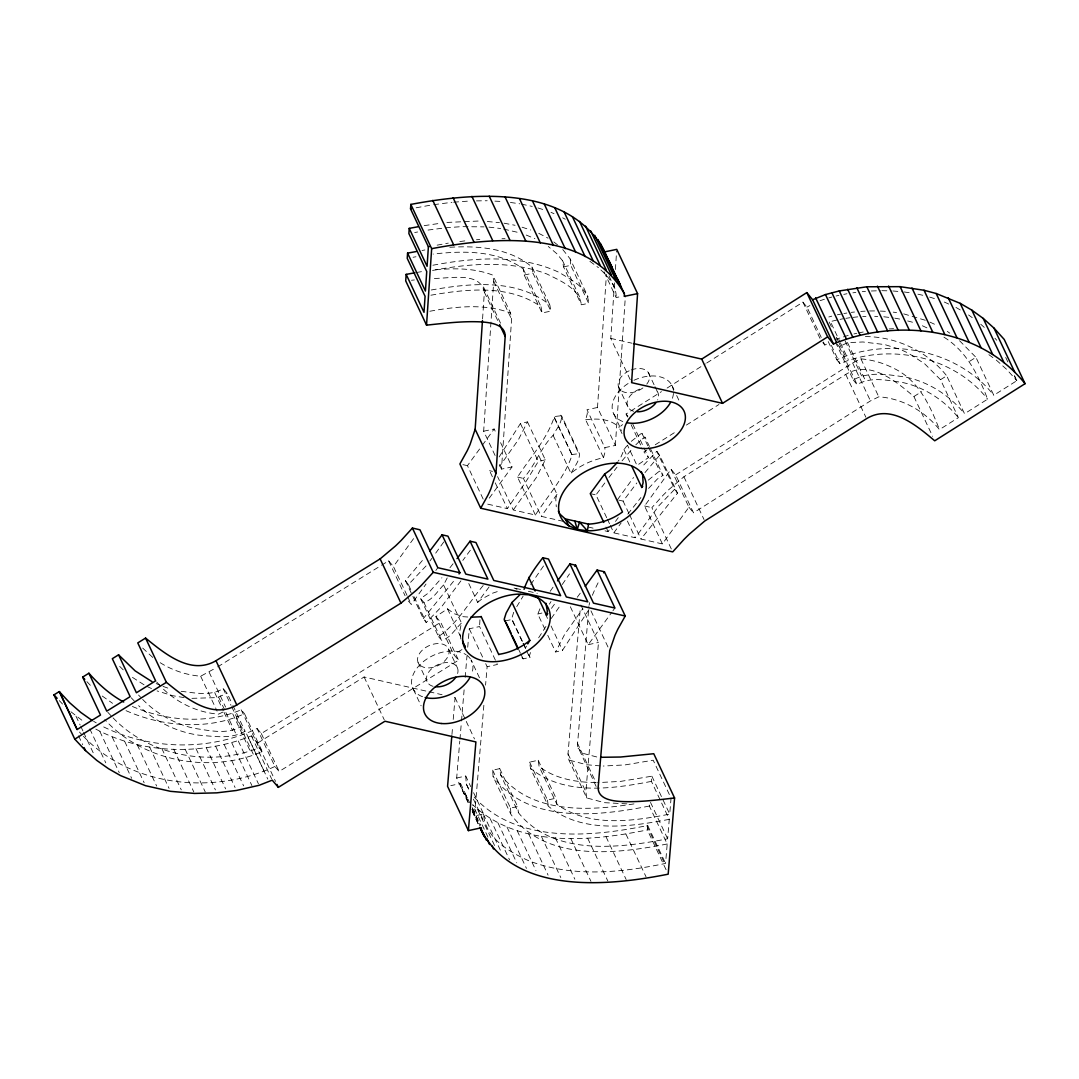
<?xml version="1.0" encoding="UTF-8"?>
<svg xmlns="http://www.w3.org/2000/svg" width="1079" height="1079" viewBox="0 0 1079 1079"><rect width="100%" height="100%" fill="white"/><g stroke="black" fill="none" stroke-linecap="round" stroke-linejoin="round"><path stroke-width="0.75" stroke-dasharray="5 3.75" d="M482.569 318.925L484.363 292.18C480.263 270.263 447.084 279.34 431.452 278.342M495.086 455.473L483.662 431.195L493.723 281.295L492.725 275.091C474.409 268.01 454.272 268.078 434.985 269.831M500.589 442.66L512.012 466.937L501.506 469.122L511.581 319.236L510.569 313.018L492.725 275.091M597.496 407.498L586.976 409.683L604.833 447.623L615.354 445.425L597.496 407.498L606.438 274.349M630.203 379.687L610.768 338.388L614.612 281.282M615.394 269.521L616.635 251.043M615.354 445.425L625.415 295.633M451.953 734.489L452.654 726.113M453.22 719.423L455.068 697.681L451.818 696.94M468.219 802.587L456.673 777.999L459.789 741.111M459.937 739.439L461.353 722.674M461.488 721.001L464.321 687.458M465.17 677.41L467.005 655.614M467.72 647.225L469.271 628.787L479.562 626.535L497.419 664.475L487.128 666.714L485.563 685.152M468.03 802.277L460.396 786.051L460.612 783.516L450.82 785.647M483.864 705.275L474.531 815.94L483.594 813.957C484.795 837.709 509.315 852.005 528.777 860.772C572.099 877.524 620.196 872.817 664.677 863.618L665.568 863.429L667.2 843.98L649.356 806.04L649.679 802.156M626.912 803.868L604.51 802.668L586.733 797.947L568.889 760.021L568.013 753.83L580.34 607.882M596.134 786.456L577.413 745.697L588.878 606.398M586.733 797.947L585.87 791.77L598.481 642.45L580.623 604.523M666.08 869.755L647.346 829.926L647.71 825.502L646.82 825.691C590.065 837.156 517.219 843.859 473.978 796.949M659.997 799.593L651.419 781.385L651.864 776.192L620.681 781.385L597.51 782.639M667.2 843.98C616.365 854.096 545.772 862.256 510.92 814.375L493.076 776.435L492.658 770.163L499.739 768.626L500.602 774.803L518.459 812.73C553.406 856.375 619.103 848.35 667.631 838.788L669.277 819.312L660.712 801.104M669.277 819.312C629.92 826.905 581.797 833.865 548.334 806.215L530.477 768.288L529.614 762.125L538.219 760.263L539.082 766.414L556.926 804.354C589.377 827.714 633.009 821.186 669.708 814.119L671.057 798.15L653.2 760.209L625.024 764.917L603.269 766.036M447.205 577.926L443.59 584.98L461.434 622.92L459.641 631.93L461.003 639.914M479.939 619.805L479.562 626.535M589.026 605.319L589.727 602.554M563.373 521.373L541.267 516.342L523.423 478.415C535.4 465.143 540.606 447.852 553.122 435.35C556.224 429.145 562.038 422.941 561.539 415.698L553.702 416.615L572.086 455.001C564.749 477.161 548.024 495.49 535.373 515.007L513.28 509.976L497.581 476.594M627.735 445.155C622.583 449.296 622.664 456.296 618.24 461.097M539.163 456.39L557.007 494.33L555.766 498.538L556.265 506.779M499.132 456.957L520.429 423.534L527.456 421.876L518.419 439.692L499.685 466.222M527.456 421.876L545.3 459.802L536.276 477.633L513.28 509.976M544.935 629.232L537.787 614.059L540.377 607.76M588.932 609.581L562.51 650.286L555.645 651.999L564.762 634.182L582.835 608.61M530.477 652.552L529.398 655.951L529.964 657.381L523.113 658.878L520.172 653.78M553.122 435.35L570.98 473.276C580.3 465.427 591.548 460.193 603.471 457.712L585.627 419.785L587.286 413.77L586.976 409.683M603.471 457.712L605.13 451.71L604.833 447.623M592.358 595.325L594.111 591.211A240.118 157.534 -25.2 0 1 597.038 584.912L599.061 580.907M513.698 612.292L511.608 618.995L522.317 641.762M545.3 459.802L538.286 461.475L526.579 480.627L507.386 508.627L486.872 503.96M525.365 648.223L526.525 646.105M571.263 472.98C574.122 466.789 579.949 460.76 579.383 453.639L561.539 415.698M516.76 606.627L523.099 596.188M549.4 604.146L551.005 601.583M538.65 637.797L545.947 626.4M443.59 584.98C437.548 591.022 432.517 600.14 423.872 602.419L420.662 598.643L428.525 592.91L441.918 577.724M530.733 584.508L543.87 565.477M562.24 584.508L569.523 573.893M551.261 618.469L560.878 604.591M550.182 591.305L553.729 586.18M557.007 494.33L541.267 516.342M551.477 608.354L555.914 602.163M443.752 541.982L433.758 555.82M460.922 580.866L441.985 606.25L426.245 622.543L423.292 618.604L405.448 580.677L423.17 559.542M492.402 476.77L489.542 470.7L490.365 469.54M406.999 595.325L393.43 566.502L414.066 537.949M408.401 601.03L411.288 604.429L426.03 584.036M435.849 570.44L437.818 567.716M535.373 515.007L517.529 477.066C530.18 457.563 546.905 439.22 554.242 417.074L553.702 416.615M617.404 499.793L633.535 477.525M671.084 469.271L688.928 507.197L662.398 543.91L644.554 505.984L671.084 469.271L675.656 474.881L693.5 512.822L870.456 400.902L878.778 396.816C902.543 398.448 924.69 411.099 939.445 429.604L958.381 417.64L940.524 379.7L924.663 363.798L908.451 353.184L900.425 349.461L884.767 344.579L862.89 341.976L847.554 342.65L839.273 346.723L837.344 344.376M610.242 525.271L613.816 532.851L635.248 537.733L659.053 505.565L674.685 489.246L656.841 451.319L641.209 467.639M605.036 530.855L608.097 531.556L610.363 528.44M577.278 597.253L581.244 591.818M570.346 606.762L588.203 644.689L611.955 612.103M612.939 610.741L614.922 608.03M483.149 499.051L467.45 465.669L481.301 446.666M482.286 445.303L494.169 429.01L496.313 433.556M489.246 498.174L512.012 466.937M606.681 517.677L595.972 494.924L605.157 482.515M613.816 532.851L621.153 522.91M470.336 550.236L462.824 560.419M489.07 586.963L477.646 602.379L468.367 582.66M628.828 513.24L623.122 501.101L636.839 482.974M662.398 543.91L640.966 539.028L677.491 493.143L659.647 455.217L656.841 451.319M615.475 521.427L618.28 517.61M483.19 585.533C468.825 602.675 457.105 623.972 438.506 636.57L420.662 598.643M429.887 560.999L431.816 558.436M453.477 581.365L423.292 618.604M671.313 548.955L651.878 507.643L662.992 495.342A240.118 157.534 -25.2 0 1 668.737 489.691L683.911 476.756L845.734 374.413C870.2 359.428 895.799 381.305 913.9 396.532L932.647 436.361M608.974 477.484L616.999 467.153M627.816 514.13L640.899 497.54M453.045 563.777L447.974 570.238M644.972 472.602L659.647 455.217M426.057 565.935L408.401 584.616L411.261 590.685M622.057 460.841L632.51 448.432M648.56 488.423L657.354 479.022L663.005 475.353L650.151 448.041M461.272 623.244C455.149 629.07 450.294 638.161 441.716 640.346L438.506 636.57M635.828 444.804L641.371 439.423L645.161 437.427L649.437 446.531M631.296 441.324L640.872 433.758L642.113 433.677L645.161 437.427M648.304 480.128L658.716 471.685L659.957 471.604L663.005 475.353M622.003 433.556L619.144 427.486L622.543 424.6M467.773 617.013L463.255 616.702L454.259 613.735L447.488 608.839L435.876 616.595L453.733 654.535L458.535 660.213L279.151 771.472L274.916 766.468L257.072 728.541C208.975 751.564 148.902 750.013 101.493 725.83M477.646 602.379L482.003 598.872L492.631 593.167L499.725 590.806M461.974 649.585L453.733 654.535M627.519 417.033L626.09 413.999L661.454 391.637M667.119 388.049L705.315 363.893M706.732 363.003L802.938 302.16L806.971 307.11L822.67 340.492M646.766 450.145L643.934 451.939L648.519 457.563L637.001 465.427L627.708 445.694M655.25 444.777L676.479 431.357M686.379 425.086L718.924 404.517M675.656 474.881L852.612 362.976L860.934 358.875C872.115 359.806 883.081 362.881 893.075 367.993C918.162 379.525 929.99 405.218 939.445 429.604M913.9 396.532L921.587 391.677M940.524 379.7L946.688 375.816L964.532 413.743L987.622 399.149C978.06 374.386 965.799 349.717 941.954 335.987M969.765 361.222L975.929 357.324L993.772 395.265L1016.836 380.685L1014.692 376.126M160.205 662.708C172.37 670.383 186.357 675.009 200.667 676.223L216.259 667.739M217.688 666.862L380.091 566.124M381.507 565.248L388.629 560.824L393.43 566.502M95.802 729.094C142.954 754.288 202.178 755.516 251.407 735.905L257.517 743.107L275.563 781.452M257.072 728.541L261.307 733.545L440.691 622.273L458.535 660.213M257.517 743.107L364.109 676.978L427.446 691.396M806.971 307.11L809.897 305.546M822.805 342.569L824.815 345.051L829.225 342.704M828.227 341.557L836.805 359.766C888.705 336.378 957.828 349.731 993.772 395.265M126.041 710.67C162.443 726.774 207.734 730.577 244.488 713.691L262.332 751.618C210.648 774.021 143.075 761.868 104.784 719.572M83.447 736.31C131.301 786.847 213.548 795.277 274.916 766.468M836.805 359.766L839.948 363.636C889.393 342.596 953.836 356.205 987.622 399.149M835.416 342.03L853.273 379.956C869.242 370.866 889.136 374.723 906.414 377.259C929.289 382.263 949.857 395.615 964.532 413.743M853.273 379.956L857.117 384.65C870.686 376.261 887.801 380.442 902.624 382.505C924.595 387.307 944.287 400.228 958.381 417.64M181.137 691.315C194.921 692.839 210.634 696.427 223.137 688.564L227.183 693.298L232.187 703.926M191.941 698.342L216.96 697.614L227.183 693.298M222.76 712.127L218.524 714.15C197.794 712.531 177.995 703.279 163.091 688.834M132.42 706.475C165.991 720.934 207.141 724.535 241.17 709.78L244.488 713.691M142.657 699.421C156.563 713.853 174.785 723.969 194.328 728.379C209.515 730.483 226.995 734.907 240.995 726.504L245.041 731.238C231.203 739.506 214.006 736.269 198.752 735.163C176.268 731.859 154.985 721.446 138.625 705.666M113.066 717.886C149.32 755.947 210.837 767.412 259.027 747.707L262.332 751.618M820.094 300.677L824.396 299.247M835.092 339.561L848.188 335.407M828.834 297.912L831.842 297.049M828.834 316.983L831.774 316.147M537.787 614.059L541.914 613.034M836.09 296.024L838.936 295.336M836.913 319.991L830.425 321.609L839.705 341.342M853.948 333.95L856.78 333.276M505.255 620.938L512.107 619.454L522.829 642.207M588.203 644.689L598.481 642.45M456.673 777.999L465.737 776.03L470.741 786.645M492.658 770.163L510.502 808.09L517.583 806.552L518.459 812.73M529.614 762.125L547.471 800.052L556.063 798.204L556.926 804.354M563.535 266.864L570.778 265.353L588.621 303.293L581.392 304.791L563.535 266.864L562.523 260.646L556.724 253.605L548.253 246.444M604.011 271.773L616.136 297.561L622.327 296.28M483.662 431.195L494.169 429.01M571.56 454.542L579.383 453.639M524.192 275.024L532.986 273.203L550.843 311.143L542.049 312.95L524.192 275.024L523.194 268.833C497.5 250.153 463.282 250.598 433.111 254.091M843.751 294.392L846.961 293.744M837.344 314.798L840.622 314.151M839.988 319.384L843.077 318.777M858.385 332.952L863.213 331.995M651.419 781.385C612.076 788.965 563.939 795.924 530.477 768.288M633.966 803.895C589.66 811.03 531.313 814.294 500.602 774.803M649.356 806.04C598.521 816.156 527.914 824.316 493.076 776.435M487.964 837.156L472.683 804.705C518.905 848.215 590.011 841.58 647.346 829.926M416.143 207.788L432.045 204.889M424.209 225.632L440.353 223.286M414.714 232.511L417.627 231.985M437.13 245.149L448.298 243.112M422.037 250.49L424.897 249.964M413.055 257.274L415.968 256.748M432.908 265.232C474.423 257.463 519.876 253.956 559.178 272.421C570.589 279.582 588.298 287.742 588.621 303.293M416.534 272.474L424.465 271.193M432.558 270.451C470.093 263.37 510.407 260.133 546.837 273.972C559.961 280.634 579.234 288.255 581.392 304.791M431.249 289.995C470.188 283.17 516.895 278.315 549.831 304.939L550.843 311.143M430.912 295.214C467.045 288.875 509.288 284.33 541.038 306.773L542.049 312.95M429.833 311.251C456.309 306.449 484.768 303.401 510.569 313.018M852.882 292.841L855.849 292.382M843.886 313.503L846.84 313.045M845.855 318.345L850.05 317.698M433.704 204.673L451.953 202.312M428.053 230.07L443.955 228.02M459.856 241.534L466.492 240.671M862.256 291.681L865.466 291.33M851.264 312.37L854.501 312.02M853.111 317.361L857.711 316.862M411.463 280.257L414.417 279.947M585.627 419.785C597.051 418.247 610.647 418.612 619.144 427.486M453.625 202.191L470.323 200.964M446.895 222.436L478.28 221.047M445.546 227.804L461.475 226.644L484.053 226.873M476.486 239.754L479.818 239.511M449.822 247.266C477.97 245.607 509.571 247.941 531.987 267.012L549.831 304.939M871.319 290.993L880.329 290.696M860.786 311.399L865.129 311.143M862.66 316.565L865.965 316.376M889.163 328.92L893.56 328.663M476.459 200.883L487.195 200.748M501.978 238.715L505.039 238.675M881.867 290.683L891.267 290.898M869.539 310.968L877.16 310.914M600.315 765.901L586.652 764.741L568.889 760.021M595.837 782.666C576.092 782.208 555.065 778.876 539.082 766.414M494.91 201.139L502.625 201.53M487.317 221.505L499.469 222.652M892.859 290.979L902.57 291.789M880.343 311.076L886.709 311.399M874.678 316.309L877.713 316.471M865.371 336.567C896.595 336.742 927.293 351.214 946.688 375.816M904.215 291.977L912.052 293.083M893.264 312.155L896.541 312.532M883.782 316.781L893.183 317.86M510.421 202.461L519.849 203.81M488.949 227.129L500.696 228.519M184.091 697.614L172.68 695.685L157.089 690.924M596.741 756.959L583.361 753.466L578.074 748.098M917.892 294.176L923.759 295.498M903.716 313.868L926.996 320.773M894.788 318.157L901.194 319.344M521.427 204.12L532.23 206.413M504.055 223.191L515.061 225.295M503.704 229.099L519.08 232.659M610.768 338.388L631.876 343.189M462.904 464.644L467.45 465.669M489.542 470.7L492.483 471.375M517.529 477.066L523.423 478.415M590.253 493.616L595.972 494.924M618.833 500.13L623.122 501.101M644.554 505.984L651.878 507.643M588.203 527.024L595.851 528.764M429.078 691.76L442.066 694.714M515.681 588.352L522.088 589.822M528.373 591.279L537.342 593.342M929.639 297.076L935.52 298.91M907.668 320.949L912.551 322.243M537.949 207.95L543.722 209.758M522.074 227.197L530.72 230.016M526.215 235.047L534.874 238.661M163.037 686.406L168.486 688.321M551.005 212.334L554.013 213.682M538.758 233.334L548.051 238.162M156.158 683.546L160.312 685.435M146.96 686.473L152.759 689.103M944.341 302.053L948.697 304.062M929.923 322.122L937.206 325.48M922.383 325.764L927.994 328.353M514.076 587.988L517.03 589.363M562.672 217.81L565.315 219.253M144.033 684.801L131.948 677.046M93.617 721.325L96.233 722.836M955.954 307.421L961.645 310.752M589.903 261.32L598.467 267.673M102.262 696.049L112.553 703.319M70.944 711.789L83.798 721.703M968.564 314.96L972.246 317.644M988.877 354.681L993.786 358.255M947.295 331.374L949.763 333.168M553.837 241.966L557.506 244.839M152.759 657.435L142.037 647.481M123.249 669.884L117.638 664.367M980.744 324.226L984.264 327.396M996.241 360.035L1006.828 369.557L1016.836 380.685M959.568 340.721L975.929 357.324M600.895 269.925C608.516 277.249 616.756 286.259 616.136 297.561M156.684 681.982L159.894 685.408M138.544 695.038L140.688 697.317M131.233 697.762L134.443 701.188M86.927 681.645L92.268 687.336M107.819 712.288L111.029 715.701M59.305 700.608L62.528 704.034M79.455 732.048L81.37 734.098M562.779 249.532L570.13 258.866L588.082 296.981M994.932 338.226L996.753 340.249M435.876 616.595L440.691 622.273M626.09 413.999L627.924 416.251M688.928 507.197L693.5 512.822M405.448 580.677L408.401 584.616M460.396 786.051L468.758 800.24M674.685 489.246L677.491 493.143M465.737 776.03L466.276 783.961L468.852 789.383M1005.722 357.446L1007.867 361.991M1014.287 375.654L1016.431 380.199M860.934 358.875L878.778 396.816M847.554 342.65L865.398 380.59M845.154 340.991L861.568 375.883M852.612 362.976L870.456 400.902M840.42 342.852L848.269 359.55M829.211 322.055L832.786 329.635M836.346 337.228L838.491 341.773M839.206 343.297L844.924 355.436M839.273 346.723L857.117 384.65M845.734 374.413L865.857 417.195M831.383 345.428L839.948 363.636M823.385 342.016L824.815 345.051M802.938 302.16L820.782 340.087M671.785 385.122L673.876 389.586M676.681 395.534L680.175 402.98M609.015 275.927L615.448 289.577M648.223 372.309L654.4 385.432M654.926 386.552L658.365 393.848M683.911 476.756L704.034 519.538M562.523 260.646L580.381 298.586M642.113 433.677L647.818 445.816M648.533 447.326L659.957 471.604M618.334 386.417L628.491 407.97M632.807 424.182L648.519 457.563M631.08 424.627L642.504 448.904M613.843 414.107L621.544 430.467M623.932 449.538L630.352 463.188M523.194 268.833L541.038 306.773M629.543 514.75L640.966 539.028M627.398 521.036L635.248 537.733M560.716 415.159L578.56 453.086M607.396 519.201L609.527 523.747M493.723 281.295L511.581 319.236M554.242 417.074L572.086 455.001M605.953 526.997L608.097 531.556M483.513 287.001L500.858 323.875M484.363 292.18L498.242 321.677M520.429 423.534L538.286 461.475M590.955 610.822L608.313 647.697M651.864 776.192L669.708 814.119M499.361 464.577L501.506 469.122M650.502 802.371L667.631 838.788M495.248 482.839L507.386 508.627M647.71 825.502L665.568 863.429M646.82 825.691L664.677 863.618M545.367 613.87L547.512 618.429M551.086 626.009L562.51 650.286M547.781 635.302L555.645 651.999M625.901 834.04L646.038 876.822M577.346 742.945L596.08 782.774M523.531 643.731L525.675 648.277M528.535 654.346L529.964 657.381M523.032 643.273L525.891 649.342M526.592 650.866L529.452 656.936M568.013 753.83L585.87 791.77M518.824 649.774L520.253 652.808M520.968 654.319L523.113 658.878M606.034 836.791L626.171 879.56M587.691 838.262L607.828 881.044M538.219 760.263L556.063 798.204M570.831 838.585L590.968 881.368M469.271 628.787L482.839 657.61M485.698 663.679L487.128 666.714M555.402 837.87L574.837 879.183M447.488 608.839L460.342 636.151M479.467 677.787L471.064 659.943A32.397 21.256 -25.2 0 1 471.523 674.267M541.348 836.252L560.783 877.551M448.594 649.099A16.671 10.938 -25.2 0 1 429.118 667.888A16.671 10.938 -25.2 0 1 422.253 650.205A16.671 10.938 -25.2 0 1 448.594 649.099L457.523 668.063M423.872 602.419L441.716 640.346M499.739 768.626L517.583 806.552M528.643 833.824L548.078 875.136M414.107 596.754L426.245 622.543M407.714 596.849L411.288 604.429M455.068 697.681L474.504 738.98M517.205 830.722L535.953 870.551M388.629 560.824L405.057 595.729M507.022 827.067L526.458 868.379M498.012 822.98L516.747 862.809M418.045 662.358L426.974 681.321M490.122 818.583L509.558 859.882M473.6 792.714L483.594 813.957M483.311 813.984L501.357 852.343M466.276 783.961L469.122 790.03M473.411 799.134L484.12 821.901M477.525 809.317L495.571 847.676M472.224 807.618L480.56 825.314M460.612 783.516L469.635 802.695M472.413 808.589L480.047 824.815M465.656 796.059L468.434 801.953M471.914 809.331L479.548 825.556M472.386 811.381L478.631 824.707M472.197 811.125L479.13 825.88M413.419 689.441L421.12 705.801M364.109 676.978L384.232 719.76M261.307 733.545L279.151 771.472M241.17 709.78L259.027 747.707M251.407 735.905L271.544 778.687M246.632 733.976L264.476 771.917M248.359 737.793L267.794 779.105M232.902 705.437L245.041 731.238M223.137 688.564L231 705.261M231.715 706.772L240.995 726.504M236.234 717.994L254.078 755.92M232.713 713.839L250.557 751.766M209.137 672.163L225.565 707.055M218.74 697.344L225.174 711.007M225.889 712.518L236.598 735.285M238.311 741.044L258.434 783.826M214.721 692.597L223.286 710.805M224 712.329L232.578 730.537M200.667 676.223L217.095 711.115M231.783 742.838L251.92 785.62M224.203 744.591L243.638 785.89M215.638 746.196L235.074 787.508M206.197 747.572L225.632 788.884M195.987 748.597L215.422 789.909M185.116 749.177L205.253 791.946M173.692 749.177L193.829 791.959M161.823 748.516L181.259 789.828M149.63 747.073L169.066 788.385M137.222 744.753L156.657 786.051M124.705 741.435L144.141 782.734M112.216 737.024L131.651 778.323M99.848 731.4L119.283 772.712M89.8 728.905L105.769 762.84M75.962 716.159L80.129 725.007M80.817 726.477L82.908 730.901M83.596 732.385L94.008 754.504M78.551 735.824L82.719 744.672M522.047 657.246L522.317 658.338M531.987 267.012L532.986 273.203M547.471 800.052L548.334 806.215M570.225 259.054L570.778 265.353M510.502 808.09L510.92 814.375M433.097 686.338A16.671 10.938 -25.2 0 1 428.417 672.514A16.671 10.938 -25.2 0 1 448.19 662.546A16.671 10.938 -25.2 0 1 457.456 674.051M422.55 696.724A32.397 21.256 -25.2 0 1 420.77 663.909A32.397 21.256 -25.2 0 1 466.168 654.778M467.369 655.654A32.397 21.256 -25.2 0 1 470.323 658.77M657.138 391.272A16.671 10.938 -25.2 0 1 657.624 399.985M633.71 411.274A16.671 10.938 -25.2 0 1 627.789 399.783A16.671 10.938 -25.2 0 1 642.882 388.062M631.202 369.935A16.671 10.938 -25.2 0 1 647.225 371.216A16.671 10.938 -25.2 0 1 646.78 384.151M642.895 387.927A16.671 10.938 -25.2 0 1 619.562 388.993A16.671 10.938 -25.2 0 1 629.866 370.475M673.444 393.39A32.397 21.256 -25.2 0 1 671.961 399.513M622.785 421.525A32.397 21.256 -25.2 0 1 632.699 380.9M633.953 380.294A32.397 21.256 -25.2 0 1 673.417 390.463"/><path stroke-width="1.5" d="M414.902 272.785L406.163 274.376L405.717 280.891L426.542 325.143C444.508 323.255 462.554 321.016 480.641 321.879C489.893 322.473 505.404 324.118 505.188 336.432L495.976 473.506L490.891 488.733A233.833 153.407 -25.2 0 1 488.018 495.045L480.708 508.209L672.703 551.895L683.816 539.594A240.118 157.534 -25.2 0 1 689.562 533.943L704.735 521.022L866.558 418.665C891.025 403.681 916.624 425.558 934.724 440.798L1025.05 383.692L1004.225 339.44L994.002 328.11L983.185 318.386L971.869 310.159L960.189 303.347L936.167 293.501L924.029 290.264L900.129 286.663L866.842 286.785L839.287 290.939L825.475 294.554L812.622 299.746L833.447 343.999C896.811 317.725 980.447 327.503 1025.05 383.692M416.319 251.528L407.579 253.133L407.228 258.34L425.072 296.28L424.007 312.317L406.163 274.376M417.978 226.765L409.224 228.37L408.887 233.577L426.731 271.517L425.423 291.06L407.579 253.133M409.224 228.37L427.082 266.297L428.39 246.767L410.533 208.84L410.829 204.403C473.317 192.682 566.677 184.28 603.593 249.6L624.417 293.852L624.242 296.388L637.581 293.623L616.756 249.37L603.417 252.135M426.542 325.143L431.654 248.656L410.829 204.403M480.708 508.209L459.883 463.957L467.194 450.779A233.833 153.407 -25.2 0 0 470.066 444.481L475.151 429.253L482.461 320.598M637.581 293.623L631.593 382.64L722.539 403.344L827.633 336.864L806.809 292.611L701.714 359.091L633.508 343.567M451.804 736.161L447.569 786.348L468.394 830.614L481.436 827.768L481.221 830.304C515.749 895.138 607.774 886.21 668.171 874.179L674.577 797.974L653.753 753.722L620.533 757.026L600.99 757.296M468.394 830.614L475.893 741.934L384.933 721.231L278.342 787.36L272.232 780.157L259.135 785.296L236.463 790.462L216.812 792.849L194.517 793.429L170.455 791.325L145.53 785.687L120.673 775.653L108.547 768.734L96.786 760.412L85.497 750.579L74.775 739.142L53.95 694.876L59.264 691.585L69.757 702.82L80.804 712.45L92.295 720.583M617.485 462.338L609.756 470.404L604.631 474.045L622.489 511.972C612.683 519.147 600.679 523.571 588.514 524.124L587.408 530.787L577.265 529.398L568.835 525.81L565.18 518.878L559.704 513.928L558.329 511.068M557.533 580.866L569.928 563.912L587.772 601.839L566.34 596.97L548.483 559.03L542.777 557.735C535.251 567.689 527.833 577.454 524.07 589.323M537.976 597.105L546.54 615.313L547.309 611.24L545.947 603.255M631.781 466.222L641.776 487.465L643.111 482.772L642.612 474.531L641.236 471.671M588.514 524.124L565.18 518.878L577.265 529.398L579.517 522.101L587.408 530.787A46.289 30.374 -25.2 0 0 646.254 486.251A46.289 30.374 -25.2 0 0 587.421 470.511A46.289 30.374 -25.2 0 0 568.835 525.81M480.951 616.756L470.768 617.228M498.808 654.697L481.099 616.406M527.779 643.893L529.843 640.413L511.986 602.473L520.294 594.354M511.986 602.473L506.105 613.142L504.19 619.306L518.028 649.234M603.647 572.855L604.402 571.762L597.078 570.09L585.196 586.383M604.402 571.762L625.227 616.015L617.862 629.165A240.118 157.534 -25.2 0 0 614.936 635.464L609.702 650.65L598.171 787.198C597.604 799.283 612.791 801.104 621.814 801.549C639.469 802.304 657.071 799.957 674.577 797.974M546.54 615.313L547.741 613.6M574.81 566.367L575.633 565.207L569.928 563.912M542.777 557.735L560.621 595.662L493.791 580.462L475.947 542.521L470.053 541.186L457.037 558.612M470.053 541.186L487.897 579.113L465.804 574.095L447.947 536.155L442.066 534.82L429.752 551.099M459.061 573.907L459.91 572.747L442.066 534.82M604.631 474.045L590.253 493.616L603.822 522.452M459.91 572.747L437.818 567.716L419.96 529.789L412.407 528.063L401.24 540.35A233.833 153.407 -25.2 0 1 395.453 546.001L380.132 558.895L215.975 660.712C190.727 675.616 164.521 653.375 145.571 638.08L137.775 642.909L155.619 680.849L136.413 692.758L118.569 654.818L112.324 658.689L130.168 696.629L106.754 711.142L88.896 673.215L82.665 677.086L100.509 715.013L77.122 729.525L59.264 691.585M412.407 528.063L433.232 572.315L422.064 584.616A233.833 153.407 -25.2 0 1 416.278 590.253L400.956 603.148L236.8 704.965C211.551 719.868 185.345 697.627 166.395 682.333L145.571 638.08M641.776 487.465L642.72 486.346M465.062 647.009L462.473 640.697M529.843 640.413C521.09 647.697 510.205 652.633 498.957 654.333M74.775 739.142L166.395 682.333M410.533 208.84L411.45 208.652M428.39 246.767L429.294 246.592M431.654 248.656C494.142 236.935 587.502 228.532 624.417 293.852M433.232 572.315L625.227 616.015M537.814 597.833L528.818 594.853L518.298 594.138A46.289 30.374 -25.2 0 0 462.743 641.02A46.289 30.374 -25.2 0 0 524.502 652.714A46.289 30.374 -25.2 0 0 537.814 597.833L535.117 595.959M152.004 681.658L135.158 670.895L118.569 654.818M123.721 702.024C110.368 694.795 98.863 684.585 88.896 673.215M504.459 620.398L505.255 620.938M82.665 677.086L84.796 679.365M53.95 694.876L57.16 698.315M77.122 729.525L59.682 692.071M806.809 292.611L812.622 299.746M827.633 336.864L833.447 343.999M462.729 642.652L465.332 646.766M994.002 328.11L1014.826 372.363M983.185 318.386L1004.009 362.638M971.869 310.159L992.693 354.425M960.189 303.347L981.013 347.6M948.252 297.817L969.077 342.083M936.167 293.501L956.992 337.754M924.029 290.264L944.853 334.53M911.984 288.026L932.809 332.278M900.129 286.663L920.953 330.916M888.583 286.07L909.408 330.322M877.443 286.151L898.267 330.403M866.842 286.785L887.666 331.037M856.888 287.864L877.699 332.116M847.662 289.28L868.487 333.532M839.287 290.939L860.111 335.191M831.869 292.733L852.693 336.985M825.475 294.554L846.3 338.806M815.616 297.844L836.441 342.097M701.714 359.091L722.539 403.344M608.988 260.74L611.847 266.81M617.552 278.948L620.412 285.004M600.437 243.341L621.261 287.594M597.995 239.511L618.82 283.764M594.731 235.289L615.556 279.542M590.618 230.785L611.429 275.037M585.56 226.118L606.385 270.37M579.517 221.397L600.342 265.65M572.436 216.744L593.261 260.997M564.263 212.266L585.088 256.519M554.943 208.112L575.768 252.365M544.409 204.376L565.234 248.629M532.608 201.193L553.433 245.446M519.512 198.684L540.336 242.937M505.066 196.971L525.891 241.224M489.205 196.162L510.03 240.415M471.901 196.378L492.725 240.644M453.099 197.754L473.924 242.006M499.631 324.631L505.188 336.432M432.76 200.384L453.585 244.65M597.078 570.09L614.922 608.03L593.49 603.148L575.633 565.207M475.151 429.253L495.976 473.506M528.697 577.386L535.117 591.036M505.97 622.462L510.974 633.076M512.404 636.111L518.109 648.25M380.132 558.895L400.956 603.148M492.118 846.003L493.508 848.957M486.804 838.599L489.583 844.493M480.937 828.51L486.481 840.312M480.007 827.66L484.174 836.508M479.831 827.35L481.221 830.304M276.952 784.406L278.342 787.36M215.975 660.712L236.8 704.965M84.108 747.626L85.497 750.579M574.824 521.049L577.265 529.398M455.851 677.221A16.671 10.938 -25.2 0 1 435.457 686.77M470.066 677.356A32.397 21.256 -25.2 0 1 425.113 697.506M655.708 403.114A16.671 10.938 -25.2 0 1 637.365 411.787M670.45 402.602A32.397 21.256 -25.2 0 1 626.67 422.658M441.203 723.496A32.397 21.256 -25.2 0 0 484.714 690.52A32.397 21.256 -25.2 0 0 436.523 685.92A32.397 21.256 -25.2 0 0 441.203 723.496M641.385 448.392A32.397 21.256 -25.2 0 0 685.313 415.752A32.397 21.256 -25.2 0 0 637.446 410.573A32.397 21.256 -25.2 0 0 641.385 448.392"/></g></svg>
